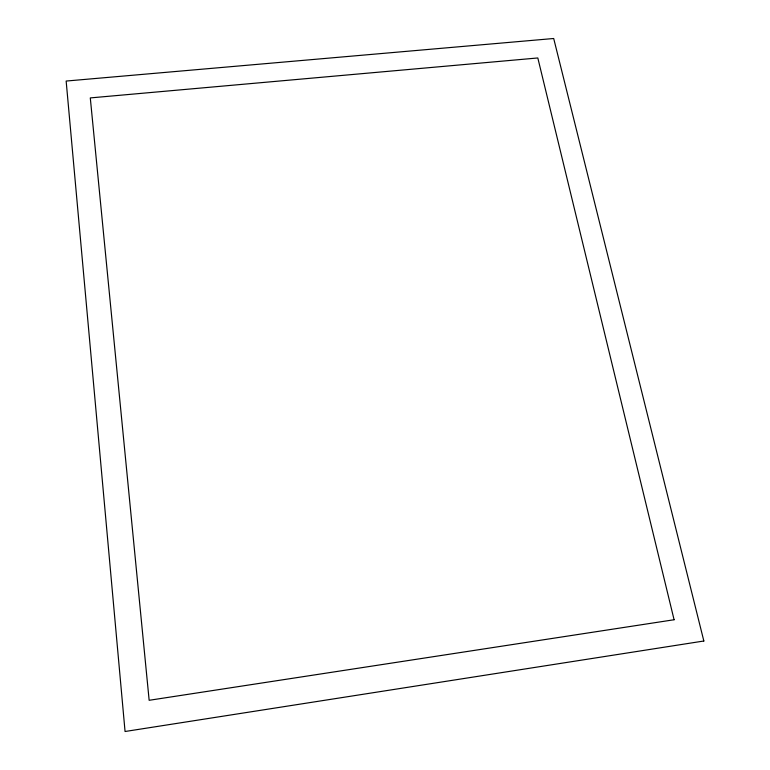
<?xml version="1.0" encoding="UTF-8"?>
<svg xmlns="http://www.w3.org/2000/svg" width="770" height="770" viewBox="0 0 770 770"><rect width="100%" height="100%" fill="white"/><g stroke="black" fill="none" stroke-linecap="round" stroke-linejoin="round"><path stroke-width="1.16" d="M703.847 641.006L125.058 731.5L66.153 81.052L553.697 38.5L703.847 641.006M674.087 619.744L149.149 700.296L90.292 97.915L537.816 57.962L674.087 619.744"/></g></svg>
